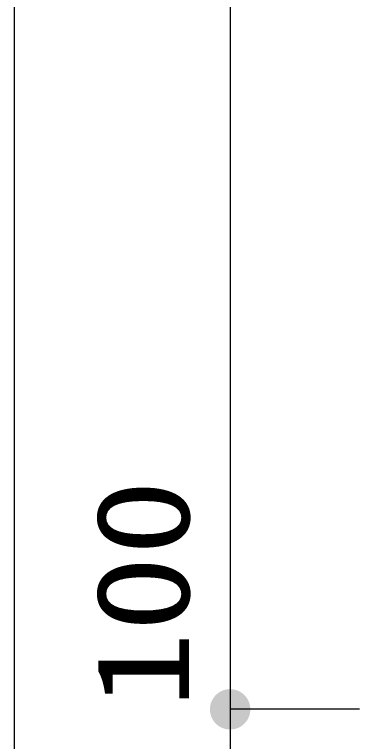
# Model space of a CAD drawing. Units: millimetres, scale not verified. Extents: x -8093 to 8093, y -5792 to 5792.
# Drawn here: x -1870 to -1550, y 476 to 1151 of the extents above; entities that cross this region are included whole.
import ezdxf
from ezdxf.enums import TextEntityAlignment as Align

# ---------------------------------------------------------------- set-up
doc = ezdxf.new("R2010")
doc.units = ezdxf.units.MM
doc.header["$LTSCALE"] = 30
doc.layers.add('0-4_00クル-フ-6寸法', color=132, linetype='Continuous', lineweight=25)
doc.styles.add('ＭＳ ゴシック', font='')
doc.styles.get('ＭＳ ゴシック').set_extended_font_data('MS Gothic')

msp = doc.modelspace()

# ---------------------------------------------------------------- linework, layer by layer
at = {"layer": '0-4_00クル-フ-6寸法', "color": 4}
for p, q in [((-1869.74, 256), (-1869.74, 2356)), ((-1669.74, 2256), (-1669.74, 506)), ((-1549.74, 506), (-1669.74, 506)), ((-1549.74, 506), (-1669.74, 506)), ((-1669.74, 506), (-1669.74, 406))]:
    msp.add_line(p, q, dxfattribs=at)
at = {"layer": '0-4_00クル-フ-6寸法'}
for points in [[(-1669.74, 506), (-1684.18, 517.95), (-1682.57, 519.67)], [(-1669.74, 506), (-1684.18, 517.95), (-1682.57, 519.67)], [(-1669.74, 506), (-1682.57, 519.67), (-1680.76, 521.17)], [(-1669.74, 506), (-1682.57, 519.67), (-1680.76, 521.17)], [(-1669.74, 506), (-1680.76, 521.17), (-1678.77, 522.43)], [(-1669.74, 506), (-1680.76, 521.17), (-1678.77, 522.43)], [(-1669.74, 506), (-1678.77, 522.43), (-1676.64, 523.44)], [(-1669.74, 506), (-1678.77, 522.43), (-1676.64, 523.44)], [(-1669.74, 506), (-1676.64, 523.44), (-1674.4, 524.16)], [(-1669.74, 506), (-1676.64, 523.44), (-1674.4, 524.16)], [(-1669.74, 506), (-1674.4, 524.16), (-1672.09, 524.61)], [(-1669.74, 506), (-1674.4, 524.16), (-1672.09, 524.61)], [(-1669.74, 506), (-1672.09, 524.61), (-1669.74, 524.75)], [(-1669.74, 506), (-1672.09, 524.61), (-1669.74, 524.75)], [(-1669.74, 506), (-1669.74, 524.75), (-1667.39, 524.61)], [(-1669.74, 506), (-1669.74, 524.75), (-1667.39, 524.61)], [(-1669.74, 506), (-1667.39, 524.61), (-1665.07, 524.16)], [(-1669.74, 506), (-1667.39, 524.61), (-1665.07, 524.16)], [(-1669.74, 506), (-1665.07, 524.16), (-1662.83, 523.44)], [(-1669.74, 506), (-1665.07, 524.16), (-1662.83, 523.44)], [(-1669.74, 506), (-1662.83, 523.44), (-1660.7, 522.43)], [(-1669.74, 506), (-1662.83, 523.44), (-1660.7, 522.43)], [(-1669.74, 506), (-1660.7, 522.43), (-1658.72, 521.17)], [(-1669.74, 506), (-1660.7, 522.43), (-1658.72, 521.17)], [(-1669.74, 506), (-1658.72, 521.17), (-1656.9, 519.67)], [(-1669.74, 506), (-1658.72, 521.17), (-1656.9, 519.67)], [(-1669.74, 506), (-1656.9, 519.67), (-1655.29, 517.95)], [(-1669.74, 506), (-1656.9, 519.67), (-1655.29, 517.95)], [(-1669.74, 506), (-1687.57, 511.8), (-1686.7, 513.99)], [(-1669.74, 506), (-1687.57, 511.8), (-1686.7, 513.99)], [(-1669.74, 506), (-1686.7, 513.99), (-1685.57, 516.05)], [(-1669.74, 506), (-1686.7, 513.99), (-1685.57, 516.05)], [(-1669.74, 506), (-1685.57, 516.05), (-1684.18, 517.95)], [(-1669.74, 506), (-1685.57, 516.05), (-1684.18, 517.95)], [(-1669.74, 506), (-1655.29, 517.95), (-1653.91, 516.05)], [(-1669.74, 506), (-1655.29, 517.95), (-1653.91, 516.05)], [(-1669.74, 506), (-1653.91, 516.05), (-1652.77, 513.99)], [(-1669.74, 506), (-1653.91, 516.05), (-1652.77, 513.99)], [(-1669.74, 506), (-1652.77, 513.99), (-1651.9, 511.8)], [(-1669.74, 506), (-1652.77, 513.99), (-1651.9, 511.8)], [(-1669.74, 506), (-1688.45, 507.18), (-1688.16, 509.52)], [(-1669.74, 506), (-1688.45, 507.18), (-1688.16, 509.52)], [(-1669.74, 506), (-1688.45, 504.83), (-1688.45, 507.18)], [(-1669.74, 506), (-1688.45, 504.83), (-1688.45, 507.18)], [(-1669.74, 506), (-1688.16, 502.49), (-1688.45, 504.83)], [(-1669.74, 506), (-1688.16, 502.49), (-1688.45, 504.83)], [(-1669.74, 506), (-1688.16, 509.52), (-1687.57, 511.8)], [(-1669.74, 506), (-1688.16, 509.52), (-1687.57, 511.8)], [(-1669.74, 506), (-1687.57, 500.21), (-1688.16, 502.49)], [(-1669.74, 506), (-1687.57, 500.21), (-1688.16, 502.49)], [(-1669.74, 506), (-1686.7, 498.02), (-1687.57, 500.21)], [(-1669.74, 506), (-1686.7, 498.02), (-1687.57, 500.21)], [(-1669.74, 506), (-1685.57, 495.96), (-1686.7, 498.02)], [(-1669.74, 506), (-1685.57, 495.96), (-1686.7, 498.02)], [(-1669.74, 506), (-1684.18, 494.05), (-1685.57, 495.96)], [(-1669.74, 506), (-1684.18, 494.05), (-1685.57, 495.96)], [(-1669.74, 506), (-1682.57, 492.33), (-1684.18, 494.05)], [(-1669.74, 506), (-1682.57, 492.33), (-1684.18, 494.05)], [(-1669.74, 506), (-1680.76, 490.83), (-1682.57, 492.33)], [(-1669.74, 506), (-1680.76, 490.83), (-1682.57, 492.33)], [(-1669.74, 506), (-1678.77, 489.57), (-1680.76, 490.83)], [(-1669.74, 506), (-1678.77, 489.57), (-1680.76, 490.83)], [(-1669.74, 506), (-1676.64, 488.57), (-1678.77, 489.57)], [(-1669.74, 506), (-1676.64, 488.57), (-1678.77, 489.57)], [(-1669.74, 506), (-1674.4, 487.84), (-1676.64, 488.57)], [(-1669.74, 506), (-1674.4, 487.84), (-1676.64, 488.57)], [(-1669.74, 506), (-1672.09, 487.4), (-1674.4, 487.84)], [(-1669.74, 506), (-1672.09, 487.4), (-1674.4, 487.84)], [(-1669.74, 506), (-1669.74, 487.25), (-1672.09, 487.4)], [(-1669.74, 506), (-1669.74, 487.25), (-1672.09, 487.4)], [(-1669.74, 506), (-1651.9, 511.8), (-1651.32, 509.52)], [(-1669.74, 506), (-1651.9, 511.8), (-1651.32, 509.52)], [(-1669.74, 506), (-1651.32, 509.52), (-1651.02, 507.18)], [(-1669.74, 506), (-1651.32, 509.52), (-1651.02, 507.18)], [(-1669.74, 506), (-1651.02, 507.18), (-1651.02, 504.83)], [(-1669.74, 506), (-1651.02, 507.18), (-1651.02, 504.83)], [(-1669.74, 506), (-1667.39, 487.4), (-1669.74, 487.25)], [(-1669.74, 506), (-1665.07, 487.84), (-1667.39, 487.4)], [(-1669.74, 506), (-1662.83, 488.57), (-1665.07, 487.84)], [(-1669.74, 506), (-1660.7, 489.57), (-1662.83, 488.57)], [(-1669.74, 506), (-1658.72, 490.83), (-1660.7, 489.57)], [(-1669.74, 506), (-1656.9, 492.33), (-1658.72, 490.83)], [(-1669.74, 506), (-1655.29, 494.05), (-1656.9, 492.33)], [(-1669.74, 506), (-1653.91, 495.96), (-1655.29, 494.05)], [(-1669.74, 506), (-1652.77, 498.02), (-1653.91, 495.96)], [(-1669.74, 506), (-1651.9, 500.21), (-1652.77, 498.02)], [(-1669.74, 506), (-1651.32, 502.49), (-1651.9, 500.21)], [(-1669.74, 506), (-1651.02, 504.83), (-1651.32, 502.49)], [(-1669.74, 506), (-1667.39, 487.4), (-1669.74, 487.25)], [(-1669.74, 506), (-1665.07, 487.84), (-1667.39, 487.4)], [(-1669.74, 506), (-1662.83, 488.57), (-1665.07, 487.84)], [(-1669.74, 506), (-1660.7, 489.57), (-1662.83, 488.57)], [(-1669.74, 506), (-1658.72, 490.83), (-1660.7, 489.57)], [(-1669.74, 506), (-1656.9, 492.33), (-1658.72, 490.83)], [(-1669.74, 506), (-1655.29, 494.05), (-1656.9, 492.33)], [(-1669.74, 506), (-1653.91, 495.96), (-1655.29, 494.05)], [(-1669.74, 506), (-1652.77, 498.02), (-1653.91, 495.96)], [(-1669.74, 506), (-1651.9, 500.21), (-1652.77, 498.02)], [(-1669.74, 506), (-1651.32, 502.49), (-1651.9, 500.21)], [(-1669.74, 506), (-1651.02, 504.83), (-1651.32, 502.49)]]:
    msp.add_solid(points, dxfattribs=at)

# ---------------------------------------------------------------- texts
at = {"layer": '0-4_00クル-フ-6寸法', "color": 3, "style": 'ＭＳ ゴシック', "width": 1.2}
msp.add_text('100', height=86.66, rotation=90, dxfattribs=at).set_placement((-1681.75, 507), align=Align.BOTTOM_LEFT)

doc.saveas('drawing.dxf')
